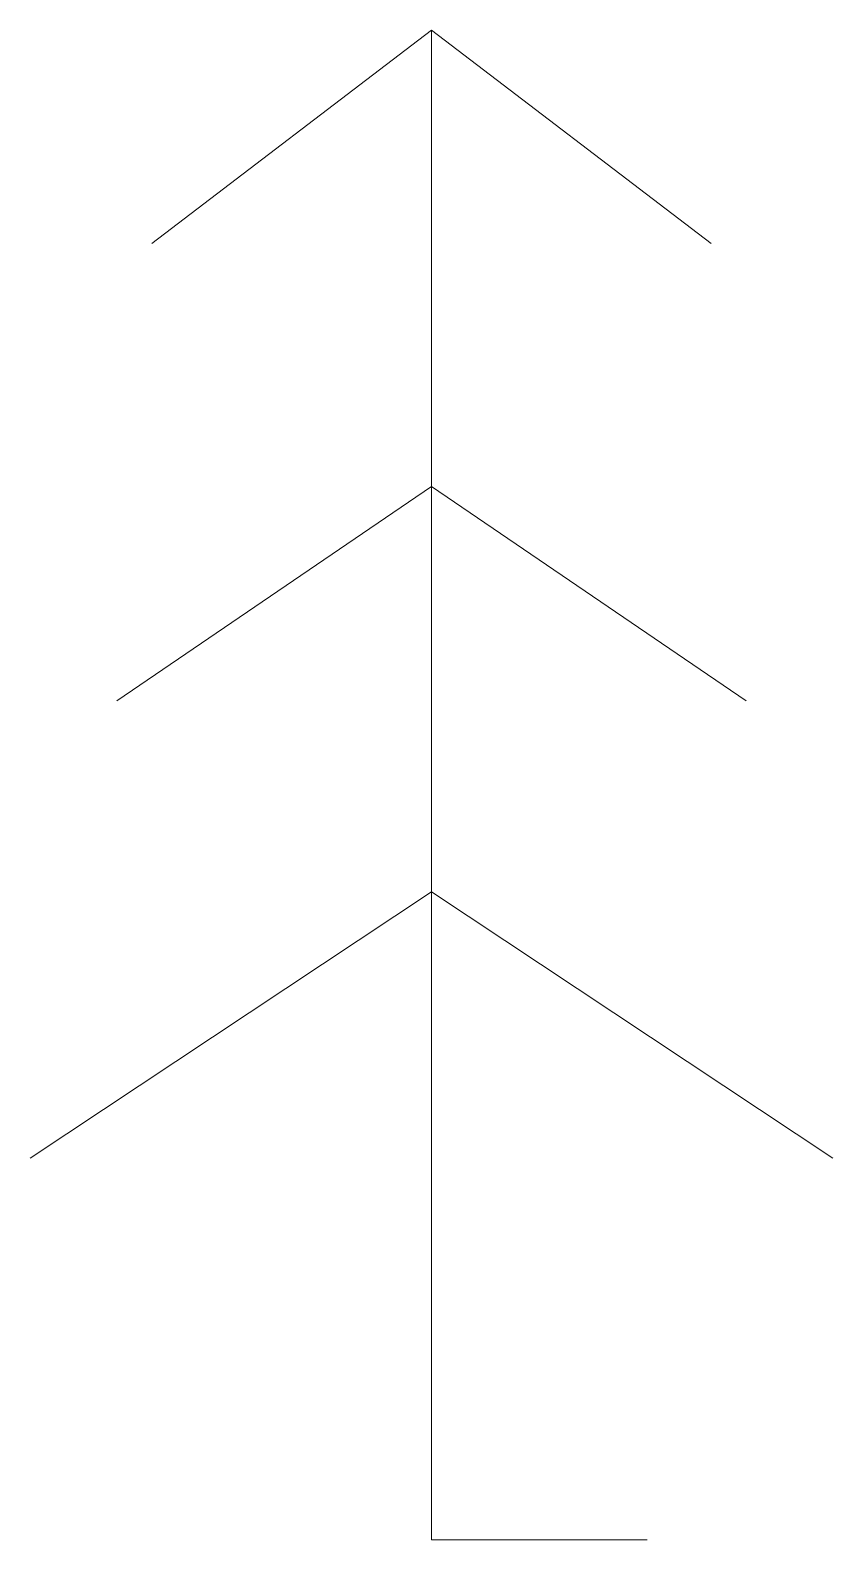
# Model space of a CAD drawing. Header units: millimetres. Extents: x -0.47 to 0.47, y 0 to 1.75.
import ezdxf

# ---------------------------------------------------------------- set-up
doc = ezdxf.new("R2010")
doc.units = ezdxf.units.MM
doc.linetypes.add('K5LT32768', pattern=[0])

msp = doc.modelspace()

# ---------------------------------------------------------------- linework, layer by layer
at = {"color": 7, "linetype": 'K5LT32768', "lineweight": 18}
for p, q in [((0, 1.75), (-0.3241, 1.5028)), ((0, 1.75), (0.3241, 1.5028)), ((0, 0), (0, 1.75)), ((0, 1.221), (-0.3647, 0.9725)), ((0, 1.221), (0.3647, 0.9725)), ((0, 0.7513), (-0.4651, 0.4426)), ((0, 0.7513), (0.4651, 0.4426)), ((0.25, 0), (0, 0))]:
    msp.add_line(p, q, dxfattribs=at)

doc.saveas('drawing.dxf')
